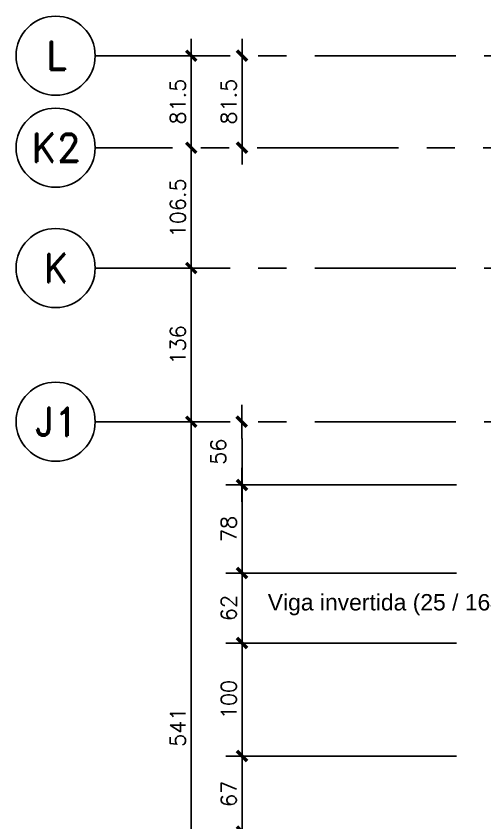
# Model space of a CAD drawing. Header units: millimetres. Extents: x 0 to 223, y -18 to 76.
# Drawn here: x 176.53 to 180.68, y 37.26 to 44.4 of the extents above; entities that cross this region are included whole.
import ezdxf
from ezdxf.enums import TextEntityAlignment as Align

# ---------------------------------------------------------------- set-up
doc = ezdxf.new("R2010")
doc.units = ezdxf.units.MM
doc.linetypes.add('CENTER', pattern=[2, 1.25, -0.25, 0.25, -0.25])
for name, color, linetype in [('Capa1', 8, 'Continuous'), ('COTAS', 1, 'Continuous'), ('Cotas2', 1, 'Continuous'), ('EJES', 1, 'CENTER')]:
    doc.layers.add(name, color=color, linetype=linetype)
doc.styles.add('ROMAND', font='romand', dxfattribs={"height": 31.5})
doc.styles.add('ROMANS', font='romans.shx', dxfattribs={"height": 16.875})
doc.styles.get("Standard").update_dxf_attribs({"font": 'arial.ttf'})

# ---------------------------------------------------------------- blocks, each defined once
blk = doc.blocks.new('EJE-1')
at = {"color": 3, "linetype": 'Continuous'}
blk.add_circle((0, 0), 35, dxfattribs=at)
at = {"color": 5, "linetype": 'Continuous', "style": 'ROMAND'}
blk.add_attdef('0', text='', height=25, dxfattribs=at).set_placement((0.23, 0), align=Align.MIDDLE)
blk = doc.blocks.new('TICK1')
at = {"color": 2}
for points in [[(0, 0), (-1, 0)], [(0, 0), (1, 0)]]:
    blk.add_lwpolyline(points, dxfattribs=at)
at = {"color": 2, "const_width": 0.2}
blk.add_lwpolyline([(-0.3, -0.3), (0.3, 0.3)], dxfattribs=at)

msp = doc.modelspace()

# ---------------------------------------------------------------- linework, layer by layer
at = {"layer": 'COTAS', "color": 2}
for p, q in [((178.0821, 43.3851), (178.0821, 43.8996)), ((178.5321, 43.3851), (178.5321, 43.8996)), ((178.0821, 42.3197), (178.0821, 43.0851)), ((178.0821, 40.9595), (178.0821, 42.0197)), ((178.0821, 35.5497), (178.0821, 40.6595)), ((178.5321, 40.1795), (178.5321, 40.6595)), ((178.5321, 39.6196), (178.5321, 40.0996)), ((178.5321, 38.9997), (178.5321, 39.3196)), ((178.5321, 37.9997), (178.5321, 38.6997)), ((178.5321, 37.3297), (178.5321, 37.6997))]:
    msp.add_line(p, q, dxfattribs=at)
at = {"layer": 'Cotas2'}
for p, q in [((178.3878, 40.2496), (180.4321, 40.2496)), ((178.3878, 39.4696), (180.4321, 39.4696)), ((178.3878, 38.8497), (180.4321, 38.8497)), ((178.3878, 37.8497), (180.4321, 37.8497))]:
    msp.add_line(p, q, dxfattribs=at)
at = {"layer": 'EJES'}
for p, q in [((198.4257, 44.0496), (177.2325, 44.0496)), ((181.9174, 43.2351), (177.2325, 43.2351)), ((198.4257, 42.1697), (177.2325, 42.1697)), ((198.4257, 40.8095), (177.2325, 40.8095))]:
    msp.add_line(p, q, dxfattribs=at)

# ---------------------------------------------------------------- block references
at = {"xscale": 0.0100000000002183, "yscale": 0.0100000000002183, "zscale": 0.0100000000002183}
for p, values in [((176.8821, 44.0496), {'0': 'L'}), ((176.8821, 43.2351), {'0': 'K2'}), ((176.8821, 42.1697), {'0': 'K'}), ((176.8821, 40.8095), {'0': 'J1'})]:
    msp.add_blockref('EJE-1', p, dxfattribs=at).add_auto_attribs(values)
at = {"layer": 'COTAS', "color": 2, "xscale": 0.1500000000000909, "yscale": 0.1500000000000909, "zscale": 0.1500000000000909}
for p, rotation in [((178.0821, 44.0496), 90), ((178.5321, 44.0496), 90), ((178.0821, 43.2351), 270), ((178.0821, 43.2351), 90), ((178.5321, 43.2351), 90), ((178.5321, 43.2351), 270), ((178.0821, 42.1697), 90), ((178.0821, 42.1697), 270), ((178.0821, 40.8095), 270), ((178.0821, 40.8095), 90), ((178.5292, 40.8099), 90), ((178.5317, 40.2496), 90), ((178.5321, 40.2496), 270), ((178.5321, 40.2496), 90), ((178.5321, 39.4696), 270), ((178.5321, 39.4696), 90), ((178.5321, 38.8497), 90), ((178.5321, 38.8497), 270), ((178.5321, 37.8497), 270), ((178.5321, 37.8497), 90), ((178.5321, 37.1797), 90), ((178.5321, 37.1797), 270)]:
    msp.add_blockref('TICK1', p, dxfattribs=dict(at, rotation=rotation))

# ---------------------------------------------------------------- texts
at = {"layer": 'Capa1', "insert": (178.76, 39.2836), "char_height": 0.144975, "attachment_point": 1}
msp.add_mtext_dynamic_manual_height_columns('Viga invertida (25 / 164) cm', width=2.767896, gutter_width=0.7249, heights=[0.2432], dxfattribs=at)
at = {"layer": 'COTAS', "color": 3, "char_height": 0.135, "attachment_point": 5, "rotation": 90, "style": 'ROMANS'}
for s, insert in [('\\A1;81.5', (177.9646, 43.6423)), ('\\A1;81.5', (178.4146, 43.6423)), ('\\A1;106.5', (177.9646, 42.7024)), ('\\A1;136', (177.9646, 41.4896)), ('\\A1;56', (178.3222, 40.5435)), ('\\A1;78', (178.4146, 39.8596)), ('\\A1;62', (178.4146, 39.1596)), ('\\A1;100', (178.4146, 38.3497)), ('\\A1;541', (177.9646, 38.1046)), ('\\A1;67', (178.4146, 37.5147))]:
    msp.add_mtext(s, dxfattribs=dict(at, insert=insert))

doc.saveas('drawing.dxf')
